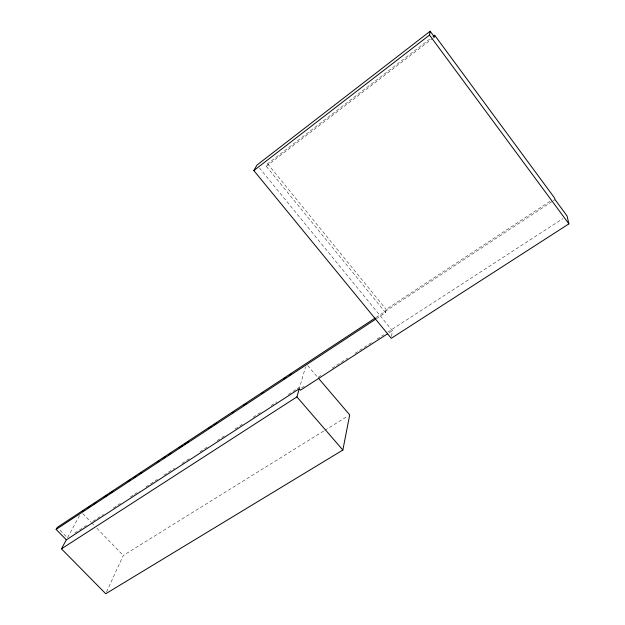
<?xml version="1.0" encoding="UTF-8"?>
<svg xmlns="http://www.w3.org/2000/svg" width="625" height="625" viewBox="0 0 625 625"><rect width="100%" height="100%" fill="white"/><g stroke="black" fill="none" stroke-linecap="round" stroke-linejoin="round"><path stroke-width="0.47" stroke-dasharray="3.12 2.34" d="M391.562 336.391L392.391 330.672L259.492 168.039M376.359 318.719L385.562 312.664L386.102 309.375L550.648 200.891M297.312 388.578L299.766 386.984L305.586 366.828M106.547 592.008L123.25 555.469L323.984 430.859M79.508 515.602L67.438 537.82L58.602 528.805M385.562 312.664L266.258 166.242L267.617 163.781L430.82 38.258M266.258 166.242L432.109 38.797M432.883 38.203L434.43 37.023M376.047 317.461L552.578 201.203M553.391 200.664L555.016 199.594M74.805 533.039L87.891 524.539M92.805 521.352L103.438 514.453M113.25 508.078L121.43 502.766M130.43 496.922L133.703 494.797M134.523 494.266L139.43 491.078M145.977 486.836L157.43 479.398M163.969 475.148L174.602 468.242M181.969 463.461L190.148 458.156M199.969 451.781L208.148 446.469M217.141 440.625L226.141 434.781M235.141 428.938L244.141 423.102M253.141 417.258L261.32 411.945M271.133 405.57L276.859 401.852M288.312 394.422L296.492 389.109M304.25 386.266L300.977 388.391L299.766 386.984M318.172 377.242L322.258 374.594M332.086 368.227L347.641 358.141M355.008 353.367L373.023 341.688M377.117 339.039L383.664 334.789M387.758 332.141L562.953 218.578M389.141 332.781L392.391 330.672M324.812 430.344L348.039 415.922M82.711 513.586L90.82 521.961M91.5 522.656L94.195 525.453M96.898 528.242L123.25 555.469M307.633 365.555L317.68 377.336M267.617 163.781L386.102 309.375"/><path stroke-width="0.94" d="M434.688 35.281L434.43 37.023L430.172 31.25L257.023 165.016L253.82 170.555L391.281 338.305L568.883 223.875L567.047 215.922L555.016 199.594L554.727 198.211L434.688 35.281L433.141 36.477M253.82 170.555L429.516 35.086L430.172 31.25M387.508 333.828L300.461 390.195L299.242 388.789L66.352 539.828L61.461 548.836L105.75 593.75L342.852 450.039L349.703 414.898L318.305 378.07M61.461 548.836L296.906 396.891L299.242 388.789M66.352 539.828L56.117 529.406L57.242 527.414L375.234 318M82.18 511.648L84.625 510.039M87.883 507.898L90.328 506.281M93.594 504.141L96.039 502.531M104.188 497.164L107.453 495.016M109.898 493.406L113.156 491.258M127.836 481.602L130.281 479.992M133.539 477.844L135.984 476.234M139.25 474.086L141.695 472.477M157.18 462.281L158.812 461.211M162.891 458.523L165.336 456.914M168.594 454.766L171.039 453.156M179.195 447.797L182.453 445.648M184.898 444.039L188.164 441.891M208.547 428.477L210.992 426.867M214.25 424.719L216.695 423.109M232.188 412.914L233.82 411.836M243.602 405.398L246.047 403.789M261.539 393.594L263.164 392.523M283.547 379.109L285.992 377.492M289.258 375.352L291.703 373.742M56.117 529.406L375.547 319.258M296.906 396.891L342.852 450.039M429.516 35.086L568.883 223.875"/></g></svg>
